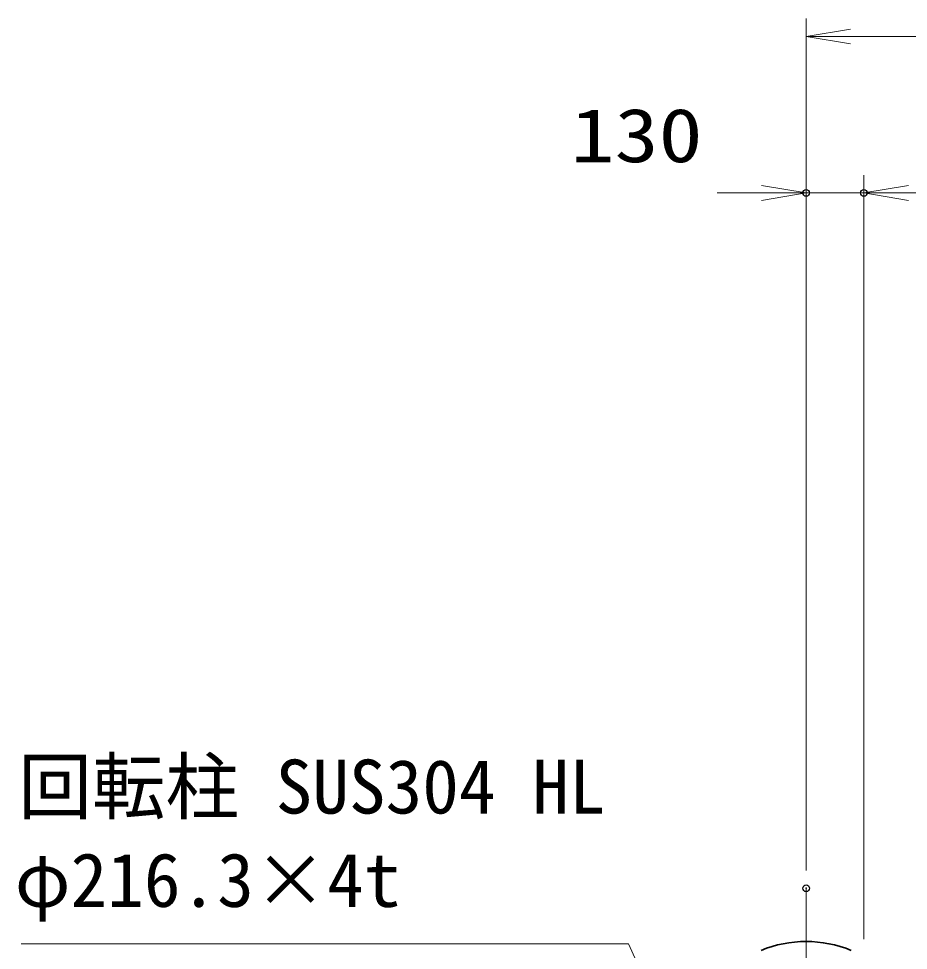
# Model space of a CAD drawing. Units: millimetres, scale not verified. Extents: x -11880 to 11880, y -8400 to 8400.
# Drawn here: x -7058 to -5057, y 562 to 2657 of the extents above; entities that cross this region are included whole.
import ezdxf
from ezdxf.enums import TextEntityAlignment as Align

# ---------------------------------------------------------------- set-up
doc = ezdxf.new("R2010")
doc.units = ezdxf.units.MM
doc.header["$LTSCALE"] = 30
doc.header["$PDMODE"] = 32
doc.header["$PDSIZE"] = 15
doc.linetypes.add('USER1', pattern=[18, 12, -1.5, 3, -1.5])
for name, color, linetype, lineweight in [('0-1_外形線', 7, 'Continuous', 35), ('0-2_軸線', 200, 'USER1', 15), ('0-4_寸法線', 4, 'Continuous', 18), ('0-5_0', 7, 'Continuous', 18)]:
    doc.layers.add(name, color=color, linetype=linetype, lineweight=lineweight)
doc.layers.add('0-6_Defpoints', color=7, linetype='Continuous')
doc.styles.add('ＭＳ ゴシック', font='')
doc.styles.get('ＭＳ ゴシック').set_extended_font_data('MS Gothic')

# ---------------------------------------------------------------- blocks, each defined once
blk = doc.blocks.new('_Open')
at = {"layer": '0-5_0', "color": 4}
blk.add_line((-30, 5), (0, 0), dxfattribs=at)
blk.add_lwpolyline([(-30, -5), (0, 0), (-30, 0)], dxfattribs=at)
blk = doc.blocks.new('S265')
at = {"layer": '0-4_寸法線'}
for points in [[(19529219.7, 87833982.8), (19570197.3, 87833982.8), (19579216.9, 87814051.5), (19580453.7, 87811318.4)], [(19578761.3, 87813845.4), (19580453.7, 87811318.4), (19579672.4, 87814257.7)]]:
    blk.add_lwpolyline(points, dxfattribs=at)
at = {"layer": '0-4_寸法線', "color": 254, "style": 'ＭＳ ゴシック'}
for s, p in [('回転柱 SUS304 HL', (19529028.7, 87841683.4)), ('φ216.3×4t', (19528787.7, 87835383.4))]:
    blk.add_text(s, height=3637, dxfattribs=at).set_placement(p, align=Align.BOTTOM_LEFT)

msp = doc.modelspace()

# ---------------------------------------------------------------- linework, layer by layer
at = {"layer": '0-1_外形線'}
msp.add_arc((-5286.96, 314.6), 266.94, 67.67999, 112.32001, dxfattribs=at)
at = {"layer": '0-2_軸線'}
msp.add_line((-5286.96, 701.12), (-5286.96, -1532.93), dxfattribs=at)
at = {"layer": '0-4_寸法線'}
for p, q in [((-5286.96, 741.12), (-5286.96, 2657.12)), ((-5286.96, 2617.12), (4988.04, 2617.12)), ((-5286.96, 741.12), (-5286.96, 2305.1)), ((-5156.96, 586.54), (-5156.96, 2305.1)), ((-5156.96, 586.54), (-5156.96, 2305.1)), ((-5386.96, 2265.1), (-5486.96, 2265.1)), ((-5156.96, 2265.1), (-5286.96, 2265.1)), ((-156.96, 2265.1), (-5156.96, 2265.1))]:
    msp.add_line(p, q, dxfattribs=at)
at = {"layer": '0-6_Defpoints'}
for p in [(-5286.96, 2265.1), (-5156.96, 2265.1), (-5286.96, 701.12)]:
    msp.add_point(p, dxfattribs=at)

# ---------------------------------------------------------------- block references
at = {"layer": '0-4_寸法線', "xscale": 3.333333, "yscale": 3.333333, "rotation": 180}
for p in [(-5286.96, 2617.12), (-5156.96, 2265.1), (-5156.96, 2265.1)]:
    msp.add_blockref('_Open', p, dxfattribs=at)
at = {"layer": '0-4_寸法線'}
for name, p, xscale, yscale in [('_Open', (-5286.96, 2265.1), 3.333333, 3.333333), ('S265', (-658026.43, -2927222.87), 0.03333333, 0.03333333)]:
    msp.add_blockref(name, p, dxfattribs=dict(at, xscale=xscale, yscale=yscale))

# ---------------------------------------------------------------- texts
at = {"layer": '0-4_寸法線', "color": 254, "style": 'ＭＳ ゴシック', "width": 1.2}
msp.add_text('130', height=121.2, dxfattribs=at).set_placement((-5816.64, 2297.79), align=Align.BOTTOM_LEFT)

doc.saveas('drawing.dxf')
